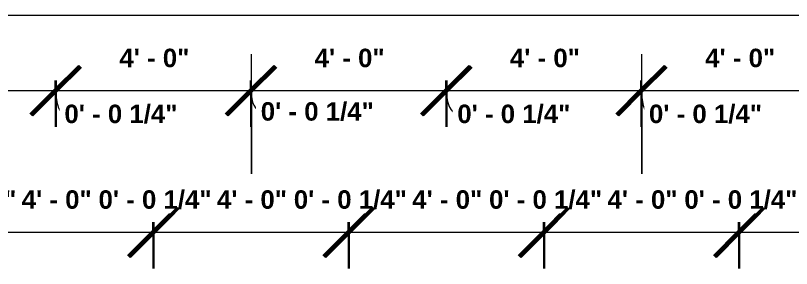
# Model space of a CAD drawing. Header units: inches. Extents: x 23906 to 26777, y -23220 to -20467.
# Drawn here: x 24306.3 to 24498.1, y -23014.7 to -22952.1 of the extents above; entities that cross this region are included whole.
import ezdxf

# ---------------------------------------------------------------- set-up
doc = ezdxf.new("R2010")
doc.units = ezdxf.units.IN
doc.header["$MEASUREMENT"] = 0
for name, color, linetype, lineweight in [('A-ANNO-DIMS', 211, 'Continuous', 9), ('A-ANNO-DIMS-96', 211, 'Continuous', 9), ('A-SITE-ROAD', 130, 'Continuous', 20), ('C-TOPO', 7, 'Continuous', 20)]:
    doc.layers.add(name, color=color, linetype=linetype, lineweight=lineweight)
doc.styles.add('Arial_B_1', font='arialbd.ttf', dxfattribs={"height": 4.566403})
doc.dimstyles.new('OD_Dimension_2_1', dxfattribs={"dimscale": 12, "dimtxt": 4.5, "dimasz": 1, "dimexe": 0.75, "dimexo": 0.5, "dimgap": 0.375, "dimtad": 1, "dimdec": 4, "dimrnd": 0.0625, "dimzin": 1, "dimdsep": 46, "dimlunit": 4, "dimtxsty": 'Arial_B_1', "dimblk1": 'OBLIQUE', "dimblk2": 'OBLIQUE', "dimsah": 1, "dimcen": 0.09, "dimdle": 0.75, "dimazin": 0, "dimtfac": 1, "dimtdec": 4, "dimtix": 1, "dimtmove": 1, "dimatfit": 3, "dimfxl": 1, "dimtvp": 1, "dimtfill": 1, "dimfrac": 2, "dimtolj": 1, "dimtzin": 0, "dimlwd": 13, "dimlwe": 13, "dimarcsym": 2})
doc.dimstyles.new('OD_Dimension_2_2', dxfattribs={"dimscale": 12, "dimtxt": 4.5, "dimasz": 1, "dimexe": 0.75, "dimexo": 0.5, "dimgap": 0.375, "dimtad": 1, "dimdec": 4, "dimrnd": 0.0625, "dimzin": 1, "dimdsep": 46, "dimlunit": 4, "dimtxsty": 'Arial_B_1', "dimblk1": 'OBLIQUE', "dimblk2": 'OBLIQUE', "dimsah": 1, "dimcen": 0.09, "dimdle": 0.75, "dimazin": 0, "dimtfac": 1, "dimtdec": 4, "dimtix": 1, "dimtmove": 0, "dimatfit": 3, "dimfxl": 1, "dimtvp": 1, "dimtfill": 1, "dimfrac": 2, "dimtolj": 1, "dimtzin": 0, "dimlwd": 13, "dimlwe": 13, "dimarcsym": 2})

# ---------------------------------------------------------------- blocks, each defined once
blk = doc.blocks.new('DIMBLOCK94-Enlarged First Floor Plan _East_')
at = {"layer": 'A-ANNO-DIMS-96', "lineweight": 13}
for p, q in [((24268.14, -22983.16), (24268.14, -22961.65)), ((24316.14, -22968.16), (24316.14, -22979.65)), ((24316.14, -22970.65), (24316.14, -22968.16)), ((24268.14, -22970.65), (24316.14, -22970.65)), ((24268.14, -22970.65), (24268.14, -22983.16))]:
    blk.add_line(p, q, dxfattribs=at)
at = {"layer": 'A-ANNO-DIMS-96', "lineweight": 50}
for p, q in [((24268.14, -22970.65), (24274.14, -22964.65)), ((24316.14, -22970.65), (24322.14, -22964.65)), ((24268.14, -22970.65), (24262.14, -22976.65)), ((24316.14, -22970.65), (24310.14, -22976.65))]:
    blk.add_line(p, q, dxfattribs=at)
at = {"layer": 'A-ANNO-DIMS-96', "color": 0, "lineweight": 13, "insert": (24283.75, -22960.29), "char_height": 4.566, "width": 20.1429, "attachment_point": 1, "line_spacing_factor": 0.938532, "style": 'Arial_B_1', "bg_fill": 3, "box_fill_scale": 1.25, "bg_fill_color": 0, "bg_fill_transparency": 0}
blk.add_mtext('4\' - 0"', dxfattribs=at)
blk = doc.blocks.new('_Oblique')
at = {"color": 0, "linetype": 'ByBlock', "lineweight": -2}
blk.add_line((-0.5, -0.5), (0.5, 0.5), dxfattribs=at)
blk = doc.blocks.new('DIMBLOCK95-Enlarged First Floor Plan _East_')
at = {"layer": 'A-ANNO-DIMS-96', "lineweight": 50}
for p, q in [((24316.14, -22970.65), (24322.14, -22964.65)), ((24316.39, -22970.65), (24322.39, -22964.65)), ((24316.14, -22970.65), (24310.14, -22976.65)), ((24316.39, -22970.65), (24310.39, -22976.65))]:
    blk.add_line(p, q, dxfattribs=at)
at = {"layer": 'A-ANNO-DIMS-96', "lineweight": 13}
for p, q in [((24316.14, -22968.16), (24316.14, -22979.65)), ((24316.14, -22970.65), (24316.14, -22968.16)), ((24316.39, -22968.16), (24316.39, -22979.65)), ((24316.39, -22970.65), (24316.39, -22968.16)), ((24316.14, -22970.65), (24316.39, -22970.65))]:
    blk.add_line(p, q, dxfattribs=at)
blk.add_ellipse((24318.42, -22970.65), major_axis=(0, 5.77), ratio=0.372848, start_param=1.570796, end_param=3.141593, dxfattribs=at)
at = {"layer": 'A-ANNO-DIMS-96', "color": 0, "lineweight": 13, "insert": (24318.42, -22974.13), "char_height": 4.5664, "width": 32.4857, "attachment_point": 1, "line_spacing_factor": 0.938532, "style": 'Arial_B_1', "bg_fill": 3, "box_fill_scale": 1.25, "bg_fill_color": 0, "bg_fill_transparency": 0}
blk.add_mtext('0\' - 0 1/4"', dxfattribs=at)
blk = doc.blocks.new('DIMBLOCK96-Enlarged First Floor Plan _East_')
at = {"layer": 'A-ANNO-DIMS-96', "lineweight": 50}
for p, q in [((24316.39, -22970.65), (24322.39, -22964.65)), ((24364.39, -22970.65), (24370.39, -22964.65)), ((24316.39, -22970.65), (24310.39, -22976.65)), ((24364.39, -22970.65), (24358.39, -22976.65))]:
    blk.add_line(p, q, dxfattribs=at)
at = {"layer": 'A-ANNO-DIMS-96', "lineweight": 13}
for p, q in [((24316.39, -22968.16), (24316.39, -22979.65)), ((24316.39, -22970.65), (24316.39, -22968.16)), ((24364.39, -22968.16), (24364.39, -22979.65)), ((24364.39, -22970.65), (24364.39, -22968.16)), ((24316.39, -22970.65), (24364.39, -22970.65))]:
    blk.add_line(p, q, dxfattribs=at)
at = {"layer": 'A-ANNO-DIMS-96', "color": 0, "lineweight": 13, "insert": (24332, -22960.29), "char_height": 4.566, "width": 20.1429, "attachment_point": 1, "line_spacing_factor": 0.938532, "style": 'Arial_B_1', "bg_fill": 3, "box_fill_scale": 1.25, "bg_fill_color": 0, "bg_fill_transparency": 0}
blk.add_mtext('4\' - 0"', dxfattribs=at)
blk = doc.blocks.new('DIMBLOCK97-Enlarged First Floor Plan _East_')
at = {"layer": 'A-ANNO-DIMS-96', "lineweight": 13}
for p, q in [((24364.64, -22991.26), (24364.64, -22961.65)), ((24364.39, -22968.16), (24364.39, -22979.65)), ((24364.39, -22970.65), (24364.39, -22968.16)), ((24364.39, -22970.65), (24364.64, -22970.65)), ((24364.64, -22970.65), (24364.64, -22991.26))]:
    blk.add_line(p, q, dxfattribs=at)
at = {"layer": 'A-ANNO-DIMS-96', "lineweight": 50}
for p, q in [((24364.39, -22970.65), (24370.39, -22964.65)), ((24364.64, -22970.65), (24370.64, -22964.65)), ((24364.39, -22970.65), (24358.39, -22976.65)), ((24364.64, -22970.65), (24358.64, -22976.65))]:
    blk.add_line(p, q, dxfattribs=at)
at = {"layer": 'A-ANNO-DIMS-96', "lineweight": 13}
blk.add_ellipse((24366.94, -22970.65), major_axis=(0, 5.15), ratio=0.469891, start_param=1.570796, end_param=3.141593, dxfattribs=at)
at = {"layer": 'A-ANNO-DIMS-96', "color": 0, "lineweight": 13, "insert": (24366.94, -22973.52), "char_height": 4.5664, "width": 32.4857, "attachment_point": 1, "line_spacing_factor": 0.938532, "style": 'Arial_B_1', "bg_fill": 3, "box_fill_scale": 1.25, "bg_fill_color": 0, "bg_fill_transparency": 0}
blk.add_mtext('0\' - 0 1/4"', dxfattribs=at)
blk = doc.blocks.new('DIMBLOCK98-Enlarged First Floor Plan _East_')
at = {"layer": 'A-ANNO-DIMS-96', "lineweight": 13}
for p, q in [((24364.64, -22991.26), (24364.64, -22961.65)), ((24412.64, -22968.16), (24412.64, -22979.65)), ((24412.64, -22970.65), (24412.64, -22968.16)), ((24364.64, -22970.65), (24412.64, -22970.65)), ((24364.64, -22970.65), (24364.64, -22991.26))]:
    blk.add_line(p, q, dxfattribs=at)
at = {"layer": 'A-ANNO-DIMS-96', "lineweight": 50}
for p, q in [((24364.64, -22970.65), (24370.64, -22964.65)), ((24412.64, -22970.65), (24418.64, -22964.65)), ((24364.64, -22970.65), (24358.64, -22976.65)), ((24412.64, -22970.65), (24406.64, -22976.65))]:
    blk.add_line(p, q, dxfattribs=at)
at = {"layer": 'A-ANNO-DIMS-96', "color": 0, "lineweight": 13, "insert": (24380.25, -22960.29), "char_height": 4.566, "width": 20.1429, "attachment_point": 1, "line_spacing_factor": 0.938532, "style": 'Arial_B_1', "bg_fill": 3, "box_fill_scale": 1.25, "bg_fill_color": 0, "bg_fill_transparency": 0}
blk.add_mtext('4\' - 0"', dxfattribs=at)
blk = doc.blocks.new('DIMBLOCK99-Enlarged First Floor Plan _East_')
at = {"layer": 'A-ANNO-DIMS-96', "lineweight": 50}
for p, q in [((24412.64, -22970.65), (24418.64, -22964.65)), ((24412.89, -22970.65), (24418.89, -22964.65)), ((24412.64, -22970.65), (24406.64, -22976.65)), ((24412.89, -22970.65), (24406.89, -22976.65))]:
    blk.add_line(p, q, dxfattribs=at)
at = {"layer": 'A-ANNO-DIMS-96', "lineweight": 13}
for p, q in [((24412.64, -22968.16), (24412.64, -22979.65)), ((24412.64, -22970.65), (24412.64, -22968.16)), ((24412.89, -22968.16), (24412.89, -22979.65)), ((24412.89, -22970.65), (24412.89, -22968.16)), ((24412.64, -22970.65), (24412.89, -22970.65))]:
    blk.add_line(p, q, dxfattribs=at)
blk.add_ellipse((24415.5, -22970.65), major_axis=(0, 5.77), ratio=0.474416, start_param=1.570796, end_param=3.141593, dxfattribs=at)
at = {"layer": 'A-ANNO-DIMS-96', "color": 0, "lineweight": 13, "insert": (24415.5, -22974.13), "char_height": 4.5664, "width": 32.4857, "attachment_point": 1, "line_spacing_factor": 0.938532, "style": 'Arial_B_1', "bg_fill": 3, "box_fill_scale": 1.25, "bg_fill_color": 0, "bg_fill_transparency": 0}
blk.add_mtext('0\' - 0 1/4"', dxfattribs=at)
blk = doc.blocks.new('DIMBLOCK100-Enlarged First Floor Plan _East_')
at = {"layer": 'A-ANNO-DIMS-96', "lineweight": 50}
for p, q in [((24412.89, -22970.65), (24418.89, -22964.65)), ((24460.89, -22970.65), (24466.89, -22964.65)), ((24412.89, -22970.65), (24406.89, -22976.65)), ((24460.89, -22970.65), (24454.89, -22976.65))]:
    blk.add_line(p, q, dxfattribs=at)
at = {"layer": 'A-ANNO-DIMS-96', "lineweight": 13}
for p, q in [((24412.89, -22968.16), (24412.89, -22979.65)), ((24412.89, -22970.65), (24412.89, -22968.16)), ((24460.89, -22968.16), (24460.89, -22979.65)), ((24460.89, -22970.65), (24460.89, -22968.16)), ((24412.89, -22970.65), (24460.89, -22970.65))]:
    blk.add_line(p, q, dxfattribs=at)
at = {"layer": 'A-ANNO-DIMS-96', "color": 0, "lineweight": 13, "insert": (24428.5, -22960.29), "char_height": 4.566, "width": 20.1429, "attachment_point": 1, "line_spacing_factor": 0.938532, "style": 'Arial_B_1', "bg_fill": 3, "box_fill_scale": 1.25, "bg_fill_color": 0, "bg_fill_transparency": 0}
blk.add_mtext('4\' - 0"', dxfattribs=at)
blk = doc.blocks.new('DIMBLOCK101-Enlarged First Floor Plan _East_')
at = {"layer": 'A-ANNO-DIMS-96', "lineweight": 13}
for p, q in [((24461.14, -22991.26), (24461.14, -22961.65)), ((24460.89, -22968.16), (24460.89, -22979.65)), ((24460.89, -22970.65), (24460.89, -22968.16)), ((24460.89, -22970.65), (24461.14, -22970.65)), ((24461.14, -22970.65), (24461.14, -22991.26))]:
    blk.add_line(p, q, dxfattribs=at)
at = {"layer": 'A-ANNO-DIMS-96', "lineweight": 50}
for p, q in [((24460.89, -22970.65), (24466.89, -22964.65)), ((24461.14, -22970.65), (24467.14, -22964.65)), ((24460.89, -22970.65), (24454.89, -22976.65)), ((24461.14, -22970.65), (24455.14, -22976.65))]:
    blk.add_line(p, q, dxfattribs=at)
at = {"layer": 'A-ANNO-DIMS-96', "lineweight": 13}
blk.add_ellipse((24462.86, -22970.65), major_axis=(0, 5.77), ratio=0.319687, start_param=1.570796, end_param=3.141593, dxfattribs=at)
at = {"layer": 'A-ANNO-DIMS-96', "color": 0, "lineweight": 13, "insert": (24462.86, -22974.13), "char_height": 4.5664, "width": 32.4857, "attachment_point": 1, "line_spacing_factor": 0.938532, "style": 'Arial_B_1', "bg_fill": 3, "box_fill_scale": 1.25, "bg_fill_color": 0, "bg_fill_transparency": 0}
blk.add_mtext('0\' - 0 1/4"', dxfattribs=at)
blk = doc.blocks.new('DIMBLOCK102-Enlarged First Floor Plan _East_')
at = {"layer": 'A-ANNO-DIMS-96', "lineweight": 13}
for p, q in [((24461.14, -22991.26), (24461.14, -22961.65)), ((24509.14, -22968.16), (24509.14, -22979.65)), ((24509.14, -22970.65), (24509.14, -22968.16)), ((24461.14, -22970.65), (24509.14, -22970.65)), ((24461.14, -22970.65), (24461.14, -22991.26))]:
    blk.add_line(p, q, dxfattribs=at)
at = {"layer": 'A-ANNO-DIMS-96', "lineweight": 50}
for p, q in [((24461.14, -22970.65), (24467.14, -22964.65)), ((24509.14, -22970.65), (24515.14, -22964.65)), ((24461.14, -22970.65), (24455.14, -22976.65)), ((24509.14, -22970.65), (24503.14, -22976.65))]:
    blk.add_line(p, q, dxfattribs=at)
at = {"layer": 'A-ANNO-DIMS-96', "color": 0, "lineweight": 13, "insert": (24476.75, -22960.29), "char_height": 4.566, "width": 20.1429, "attachment_point": 1, "line_spacing_factor": 0.938532, "style": 'Arial_B_1', "bg_fill": 3, "box_fill_scale": 1.25, "bg_fill_color": 0, "bg_fill_transparency": 0}
blk.add_mtext('4\' - 0"', dxfattribs=at)
blk = doc.blocks.new('DIMBLOCK191-Enlarged First Floor Plan _East_')
at = {"layer": 'A-ANNO-DIMS-96', "lineweight": 50}
for p, q in [((24292.02, -23005.69), (24298.02, -22999.69)), ((24292.27, -23005.69), (24298.27, -22999.69)), ((24292.02, -23005.69), (24286.02, -23011.69)), ((24292.27, -23005.69), (24286.27, -23011.69))]:
    blk.add_line(p, q, dxfattribs=at)
at = {"layer": 'A-ANNO-DIMS-96', "lineweight": 13}
for p, q in [((24292.02, -23003.2), (24292.02, -23014.69)), ((24292.02, -23005.69), (24292.02, -23003.2)), ((24292.27, -23003.2), (24292.27, -23014.69)), ((24292.27, -23005.69), (24292.27, -23003.2)), ((24292.02, -23005.69), (24292.27, -23005.69))]:
    blk.add_line(p, q, dxfattribs=at)
at = {"layer": 'A-ANNO-DIMS-96', "color": 0, "lineweight": 13, "insert": (24278.6, -22995.33), "char_height": 4.5664, "width": 32.4857, "attachment_point": 1, "line_spacing_factor": 0.938532, "style": 'Arial_B_1', "bg_fill": 3, "box_fill_scale": 1.25, "bg_fill_color": 0, "bg_fill_transparency": 0}
blk.add_mtext('0\' - 0 1/4"', dxfattribs=at)
blk = doc.blocks.new('DIMBLOCK192-Enlarged First Floor Plan _East_')
at = {"layer": 'A-ANNO-DIMS-96', "lineweight": 50}
for p, q in [((24292.27, -23005.69), (24298.27, -22999.69)), ((24340.27, -23005.69), (24346.27, -22999.69)), ((24292.27, -23005.69), (24286.27, -23011.69)), ((24340.27, -23005.69), (24334.27, -23011.69))]:
    blk.add_line(p, q, dxfattribs=at)
at = {"layer": 'A-ANNO-DIMS-96', "lineweight": 13}
for p, q in [((24292.27, -23003.2), (24292.27, -23014.69)), ((24292.27, -23005.69), (24292.27, -23003.2)), ((24340.27, -23003.2), (24340.27, -23014.69)), ((24340.27, -23005.69), (24340.27, -23003.2)), ((24292.27, -23005.69), (24340.27, -23005.69))]:
    blk.add_line(p, q, dxfattribs=at)
at = {"layer": 'A-ANNO-DIMS-96', "color": 0, "lineweight": 13, "insert": (24307.87, -22995.33), "char_height": 4.566, "width": 20.1429, "attachment_point": 1, "line_spacing_factor": 0.938532, "style": 'Arial_B_1', "bg_fill": 3, "box_fill_scale": 1.25, "bg_fill_color": 0, "bg_fill_transparency": 0}
blk.add_mtext('4\' - 0"', dxfattribs=at)
blk = doc.blocks.new('DIMBLOCK193-Enlarged First Floor Plan _East_')
at = {"layer": 'A-ANNO-DIMS-96', "lineweight": 50}
for p, q in [((24340.27, -23005.69), (24346.27, -22999.69)), ((24340.52, -23005.69), (24346.52, -22999.69)), ((24340.27, -23005.69), (24334.27, -23011.69)), ((24340.52, -23005.69), (24334.52, -23011.69))]:
    blk.add_line(p, q, dxfattribs=at)
at = {"layer": 'A-ANNO-DIMS-96', "lineweight": 13}
for p, q in [((24340.27, -23003.2), (24340.27, -23014.69)), ((24340.27, -23005.69), (24340.27, -23003.2)), ((24340.52, -23003.2), (24340.52, -23014.69)), ((24340.52, -23005.69), (24340.52, -23003.2)), ((24340.27, -23005.69), (24340.52, -23005.69))]:
    blk.add_line(p, q, dxfattribs=at)
at = {"layer": 'A-ANNO-DIMS-96', "color": 0, "lineweight": 13, "insert": (24326.85, -22995.33), "char_height": 4.5664, "width": 32.4857, "attachment_point": 1, "line_spacing_factor": 0.938532, "style": 'Arial_B_1', "bg_fill": 3, "box_fill_scale": 1.25, "bg_fill_color": 0, "bg_fill_transparency": 0}
blk.add_mtext('0\' - 0 1/4"', dxfattribs=at)
blk = doc.blocks.new('DIMBLOCK194-Enlarged First Floor Plan _East_')
at = {"layer": 'A-ANNO-DIMS-96', "lineweight": 50}
for p, q in [((24340.52, -23005.69), (24346.52, -22999.69)), ((24388.52, -23005.69), (24394.52, -22999.69)), ((24340.52, -23005.69), (24334.52, -23011.69)), ((24388.52, -23005.69), (24382.52, -23011.69))]:
    blk.add_line(p, q, dxfattribs=at)
at = {"layer": 'A-ANNO-DIMS-96', "lineweight": 13}
for p, q in [((24340.52, -23003.2), (24340.52, -23014.69)), ((24340.52, -23005.69), (24340.52, -23003.2)), ((24388.52, -23003.2), (24388.52, -23014.69)), ((24388.52, -23005.69), (24388.52, -23003.2)), ((24340.52, -23005.69), (24388.52, -23005.69))]:
    blk.add_line(p, q, dxfattribs=at)
at = {"layer": 'A-ANNO-DIMS-96', "color": 0, "lineweight": 13, "insert": (24356.12, -22995.33), "char_height": 4.566, "width": 20.1429, "attachment_point": 1, "line_spacing_factor": 0.938532, "style": 'Arial_B_1', "bg_fill": 3, "box_fill_scale": 1.25, "bg_fill_color": 0, "bg_fill_transparency": 0}
blk.add_mtext('4\' - 0"', dxfattribs=at)
blk = doc.blocks.new('DIMBLOCK195-Enlarged First Floor Plan _East_')
at = {"layer": 'A-ANNO-DIMS-96', "lineweight": 50}
for p, q in [((24388.52, -23005.69), (24394.52, -22999.69)), ((24388.77, -23005.69), (24394.77, -22999.69)), ((24388.52, -23005.69), (24382.52, -23011.69)), ((24388.77, -23005.69), (24382.77, -23011.69))]:
    blk.add_line(p, q, dxfattribs=at)
at = {"layer": 'A-ANNO-DIMS-96', "lineweight": 13}
for p, q in [((24388.52, -23003.2), (24388.52, -23014.69)), ((24388.52, -23005.69), (24388.52, -23003.2)), ((24388.77, -23003.2), (24388.77, -23014.69)), ((24388.77, -23005.69), (24388.77, -23003.2)), ((24388.52, -23005.69), (24388.77, -23005.69))]:
    blk.add_line(p, q, dxfattribs=at)
at = {"layer": 'A-ANNO-DIMS-96', "color": 0, "lineweight": 13, "insert": (24375.1, -22995.33), "char_height": 4.5664, "width": 32.4857, "attachment_point": 1, "line_spacing_factor": 0.938532, "style": 'Arial_B_1', "bg_fill": 3, "box_fill_scale": 1.25, "bg_fill_color": 0, "bg_fill_transparency": 0}
blk.add_mtext('0\' - 0 1/4"', dxfattribs=at)
blk = doc.blocks.new('DIMBLOCK196-Enlarged First Floor Plan _East_')
at = {"layer": 'A-ANNO-DIMS-96', "lineweight": 50}
for p, q in [((24388.77, -23005.69), (24394.77, -22999.69)), ((24436.77, -23005.69), (24442.77, -22999.69)), ((24388.77, -23005.69), (24382.77, -23011.69)), ((24436.77, -23005.69), (24430.77, -23011.69))]:
    blk.add_line(p, q, dxfattribs=at)
at = {"layer": 'A-ANNO-DIMS-96', "lineweight": 13}
for p, q in [((24388.77, -23003.2), (24388.77, -23014.69)), ((24388.77, -23005.69), (24388.77, -23003.2)), ((24436.77, -23003.2), (24436.77, -23014.69)), ((24436.77, -23005.69), (24436.77, -23003.2)), ((24388.77, -23005.69), (24436.77, -23005.69))]:
    blk.add_line(p, q, dxfattribs=at)
at = {"layer": 'A-ANNO-DIMS-96', "color": 0, "lineweight": 13, "insert": (24404.37, -22995.33), "char_height": 4.566, "width": 20.1429, "attachment_point": 1, "line_spacing_factor": 0.938532, "style": 'Arial_B_1', "bg_fill": 3, "box_fill_scale": 1.25, "bg_fill_color": 0, "bg_fill_transparency": 0}
blk.add_mtext('4\' - 0"', dxfattribs=at)
blk = doc.blocks.new('DIMBLOCK197-Enlarged First Floor Plan _East_')
at = {"layer": 'A-ANNO-DIMS-96', "lineweight": 50}
for p, q in [((24436.77, -23005.69), (24442.77, -22999.69)), ((24437.02, -23005.69), (24443.02, -22999.69)), ((24436.77, -23005.69), (24430.77, -23011.69)), ((24437.02, -23005.69), (24431.02, -23011.69))]:
    blk.add_line(p, q, dxfattribs=at)
at = {"layer": 'A-ANNO-DIMS-96', "lineweight": 13}
for p, q in [((24436.77, -23003.2), (24436.77, -23014.69)), ((24436.77, -23005.69), (24436.77, -23003.2)), ((24437.02, -23003.2), (24437.02, -23014.69)), ((24437.02, -23005.69), (24437.02, -23003.2)), ((24436.77, -23005.69), (24437.02, -23005.69))]:
    blk.add_line(p, q, dxfattribs=at)
at = {"layer": 'A-ANNO-DIMS-96', "color": 0, "lineweight": 13, "insert": (24423.35, -22995.33), "char_height": 4.5664, "width": 32.4857, "attachment_point": 1, "line_spacing_factor": 0.938532, "style": 'Arial_B_1', "bg_fill": 3, "box_fill_scale": 1.25, "bg_fill_color": 0, "bg_fill_transparency": 0}
blk.add_mtext('0\' - 0 1/4"', dxfattribs=at)
blk = doc.blocks.new('DIMBLOCK198-Enlarged First Floor Plan _East_')
at = {"layer": 'A-ANNO-DIMS-96', "lineweight": 50}
for p, q in [((24437.02, -23005.69), (24443.02, -22999.69)), ((24485.02, -23005.69), (24491.02, -22999.69)), ((24437.02, -23005.69), (24431.02, -23011.69)), ((24485.02, -23005.69), (24479.02, -23011.69))]:
    blk.add_line(p, q, dxfattribs=at)
at = {"layer": 'A-ANNO-DIMS-96', "lineweight": 13}
for p, q in [((24437.02, -23003.2), (24437.02, -23014.69)), ((24437.02, -23005.69), (24437.02, -23003.2)), ((24485.02, -23003.2), (24485.02, -23014.69)), ((24485.02, -23005.69), (24485.02, -23003.2)), ((24437.02, -23005.69), (24485.02, -23005.69))]:
    blk.add_line(p, q, dxfattribs=at)
at = {"layer": 'A-ANNO-DIMS-96', "color": 0, "lineweight": 13, "insert": (24452.62, -22995.33), "char_height": 4.566, "width": 20.1429, "attachment_point": 1, "line_spacing_factor": 0.938532, "style": 'Arial_B_1', "bg_fill": 3, "box_fill_scale": 1.25, "bg_fill_color": 0, "bg_fill_transparency": 0}
blk.add_mtext('4\' - 0"', dxfattribs=at)
blk = doc.blocks.new('DIMBLOCK199-Enlarged First Floor Plan _East_')
at = {"layer": 'A-ANNO-DIMS-96', "lineweight": 50}
for p, q in [((24485.02, -23005.69), (24491.02, -22999.69)), ((24485.27, -23005.69), (24491.27, -22999.69)), ((24485.02, -23005.69), (24479.02, -23011.69)), ((24485.27, -23005.69), (24479.27, -23011.69))]:
    blk.add_line(p, q, dxfattribs=at)
at = {"layer": 'A-ANNO-DIMS-96', "lineweight": 13}
for p, q in [((24485.02, -23003.2), (24485.02, -23014.69)), ((24485.02, -23005.69), (24485.02, -23003.2)), ((24485.27, -23003.2), (24485.27, -23014.69)), ((24485.27, -23005.69), (24485.27, -23003.2)), ((24485.02, -23005.69), (24485.27, -23005.69))]:
    blk.add_line(p, q, dxfattribs=at)
at = {"layer": 'A-ANNO-DIMS-96', "color": 0, "lineweight": 13, "insert": (24471.6, -22995.33), "char_height": 4.5664, "width": 32.4857, "attachment_point": 1, "line_spacing_factor": 0.938532, "style": 'Arial_B_1', "bg_fill": 3, "box_fill_scale": 1.25, "bg_fill_color": 0, "bg_fill_transparency": 0}
blk.add_mtext('0\' - 0 1/4"', dxfattribs=at)
blk = doc.blocks.new('DIMBLOCK200-Enlarged First Floor Plan _East_')
at = {"layer": 'A-ANNO-DIMS-96', "lineweight": 50}
for p, q in [((24485.27, -23005.69), (24491.27, -22999.69)), ((24533.27, -23005.69), (24539.27, -22999.69)), ((24485.27, -23005.69), (24479.27, -23011.69)), ((24533.27, -23005.69), (24527.27, -23011.69))]:
    blk.add_line(p, q, dxfattribs=at)
at = {"layer": 'A-ANNO-DIMS-96', "lineweight": 13}
for p, q in [((24485.27, -23003.2), (24485.27, -23014.69)), ((24485.27, -23005.69), (24485.27, -23003.2)), ((24533.27, -23003.2), (24533.27, -23014.69)), ((24533.27, -23005.69), (24533.27, -23003.2)), ((24485.27, -23005.69), (24533.27, -23005.69))]:
    blk.add_line(p, q, dxfattribs=at)
at = {"layer": 'A-ANNO-DIMS-96', "color": 0, "lineweight": 13, "insert": (24500.87, -22995.33), "char_height": 4.566, "width": 20.1429, "attachment_point": 1, "line_spacing_factor": 0.938532, "style": 'Arial_B_1', "bg_fill": 3, "box_fill_scale": 1.25, "bg_fill_color": 0, "bg_fill_transparency": 0}
blk.add_mtext('4\' - 0"', dxfattribs=at)

msp = doc.modelspace()

# ---------------------------------------------------------------- linework, layer by layer
at = {"layer": 'A-SITE-ROAD', "color": 43, "lineweight": 13}
msp.add_line((26158.89344, -22952.06748), (24207.10448, -22952.06748), dxfattribs=at)
at = {"layer": 'C-TOPO', "color": 43, "lineweight": 13}
for p in [(26363.89648, -22952.06689), (26284.88965, -22952.06689)]:
    msp.add_line(p, (24207.10448, -22952.06689), dxfattribs=at)

# ---------------------------------------------------------------- dimensions: what is measured, and where the dimension line sits
at = {"layer": 'A-ANNO-DIMS', "lineweight": 13}
for base, p1, p2, override, picture, middle in [((24316.14023, -22970.64582), (24268.14023, -22977.16403), (24316.14023, -22962.16053), {"dimpost": '<>', "dimfxl": 50.290208}, 'DIMBLOCK94-Enlarged First Floor Plan _East_', (24292.14023, -22963.81433)), ((24292.26523, -23005.68557), (24292.01523, -22997.20029), (24292.26523, -22997.20029), {"dimpost": '<>', "dimfxl": 0.25}, 'DIMBLOCK191-Enlarged First Floor Plan _East_', (24292.14023, -22998.8245))]:
    dim = msp.add_linear_dim(base=base, p1=p1, p2=p2, dimstyle='OD_Dimension_2_2', override=override, dxfattribs=at)
    dim.commit()
    dim.dimension.update_dxf_attribs({"geometry": picture, "text_midpoint": middle})

# ---------------------------------------------------------------- next in the draw order: dimensions: what is measured, and where the dimension line sits
dim = msp.add_linear_dim(base=(24316.39023, -22970.64582), p1=(24316.14023, -22962.16053), p2=(24316.39023, -22962.16053), dimstyle='OD_Dimension_2_1', override={"dimpost": '<>', "dimfxl": 0.25}, dxfattribs=at)
dim.commit()
dim.dimension.update_dxf_attribs({"geometry": 'DIMBLOCK95-Enlarged First Floor Plan _East_', "text_midpoint": (24334.65821, -22977.17616), "dimtype": 160})
dim = msp.add_linear_dim(base=(24340.26523, -23005.68557), p1=(24292.26523, -22997.20029), p2=(24340.26523, -22997.20029), dimstyle='OD_Dimension_2_2', override={"dimpost": '<>', "dimfxl": 48}, dxfattribs=at)
dim.commit()
dim.dimension.update_dxf_attribs({"geometry": 'DIMBLOCK192-Enlarged First Floor Plan _East_', "text_midpoint": (24316.26523, -22998.85409)})

# ---------------------------------------------------------------- next in the draw order: dimensions: what is measured, and where the dimension line sits
for base, p1, p2, override, picture, middle in [((24364.39023, -22970.64582), (24316.39023, -22962.16053), (24364.39023, -22962.16053), {"dimpost": '<>', "dimfxl": 48}, 'DIMBLOCK96-Enlarged First Floor Plan _East_', (24340.39023, -22963.81433)), ((24340.51523, -23005.68557), (24340.26523, -22997.20029), (24340.51523, -22997.20029), {"dimpost": '<>', "dimfxl": 0.25}, 'DIMBLOCK193-Enlarged First Floor Plan _East_', (24340.39023, -22998.8245))]:
    dim = msp.add_linear_dim(base=base, p1=p1, p2=p2, dimstyle='OD_Dimension_2_2', override=override, dxfattribs=at)
    dim.commit()
    dim.dimension.update_dxf_attribs({"geometry": picture, "text_midpoint": middle})

# ---------------------------------------------------------------- next in the draw order: dimensions: what is measured, and where the dimension line sits
dim = msp.add_linear_dim(base=(24364.64023, -22970.64582), p1=(24364.39023, -22962.16053), p2=(24364.64023, -22985.26325), dimstyle='OD_Dimension_2_1', override={"dimpost": '<>', "dimfxl": 23.104064}, dxfattribs=at)
dim.commit()
dim.dimension.update_dxf_attribs({"geometry": 'DIMBLOCK97-Enlarged First Floor Plan _East_', "text_midpoint": (24383.17996, -22976.56353), "dimtype": 160})
dim = msp.add_linear_dim(base=(24388.51523, -23005.68557), p1=(24340.51523, -22997.20029), p2=(24388.51523, -22997.20029), dimstyle='OD_Dimension_2_2', override={"dimpost": '<>', "dimfxl": 48}, dxfattribs=at)
dim.commit()
dim.dimension.update_dxf_attribs({"geometry": 'DIMBLOCK194-Enlarged First Floor Plan _East_', "text_midpoint": (24364.51523, -22998.85409)})

# ---------------------------------------------------------------- next in the draw order: dimensions: what is measured, and where the dimension line sits
for base, p1, p2, override, picture, middle in [((24412.64023, -22970.64582), (24364.64023, -22985.26325), (24412.64023, -22962.16053), {"dimpost": '<>', "dimfxl": 53.270398}, 'DIMBLOCK98-Enlarged First Floor Plan _East_', (24388.64023, -22963.81433)), ((24388.76523, -23005.68557), (24388.51523, -22997.20029), (24388.76523, -22997.20029), {"dimpost": '<>', "dimfxl": 0.25}, 'DIMBLOCK195-Enlarged First Floor Plan _East_', (24388.64023, -22998.8245))]:
    dim = msp.add_linear_dim(base=base, p1=p1, p2=p2, dimstyle='OD_Dimension_2_2', override=override, dxfattribs=at)
    dim.commit()
    dim.dimension.update_dxf_attribs({"geometry": picture, "text_midpoint": middle})

# ---------------------------------------------------------------- next in the draw order: dimensions: what is measured, and where the dimension line sits
dim = msp.add_linear_dim(base=(24412.89023, -22970.64582), p1=(24412.64023, -22962.16053), p2=(24412.89023, -22962.16053), dimstyle='OD_Dimension_2_1', override={"dimpost": '<>', "dimfxl": 0.25}, dxfattribs=at)
dim.commit()
dim.dimension.update_dxf_attribs({"geometry": 'DIMBLOCK99-Enlarged First Floor Plan _East_', "text_midpoint": (24431.74393, -22977.17616), "dimtype": 160})
dim = msp.add_linear_dim(base=(24436.76523, -23005.68557), p1=(24388.76523, -22997.20029), p2=(24436.76523, -22997.20029), dimstyle='OD_Dimension_2_2', override={"dimpost": '<>', "dimfxl": 48}, dxfattribs=at)
dim.commit()
dim.dimension.update_dxf_attribs({"geometry": 'DIMBLOCK196-Enlarged First Floor Plan _East_', "text_midpoint": (24412.76523, -22998.85409)})

# ---------------------------------------------------------------- next in the draw order: dimensions: what is measured, and where the dimension line sits
for base, p1, p2, override, picture, middle in [((24460.89023, -22970.64582), (24412.89023, -22962.16053), (24460.89023, -22962.16053), {"dimpost": '<>', "dimfxl": 48}, 'DIMBLOCK100-Enlarged First Floor Plan _East_', (24436.89023, -22963.81433)), ((24437.01523, -23005.68557), (24436.76523, -22997.20029), (24437.01523, -22997.20029), {"dimpost": '<>', "dimfxl": 0.25}, 'DIMBLOCK197-Enlarged First Floor Plan _East_', (24436.89023, -22998.8245))]:
    dim = msp.add_linear_dim(base=base, p1=p1, p2=p2, dimstyle='OD_Dimension_2_2', override=override, dxfattribs=at)
    dim.commit()
    dim.dimension.update_dxf_attribs({"geometry": picture, "text_midpoint": middle})

# ---------------------------------------------------------------- next in the draw order: dimensions: what is measured, and where the dimension line sits
dim = msp.add_linear_dim(base=(24461.14023, -22970.64582), p1=(24460.89023, -22962.16053), p2=(24461.14023, -22985.26325), dimstyle='OD_Dimension_2_1', override={"dimpost": '<>', "dimfxl": 23.104064}, dxfattribs=at)
dim.commit()
dim.dimension.update_dxf_attribs({"geometry": 'DIMBLOCK101-Enlarged First Floor Plan _East_', "text_midpoint": (24479.10164, -22977.17616), "dimtype": 160})
dim = msp.add_linear_dim(base=(24485.01523, -23005.68557), p1=(24437.01523, -22997.20029), p2=(24485.01523, -22997.20029), dimstyle='OD_Dimension_2_2', override={"dimpost": '<>', "dimfxl": 48}, dxfattribs=at)
dim.commit()
dim.dimension.update_dxf_attribs({"geometry": 'DIMBLOCK198-Enlarged First Floor Plan _East_', "text_midpoint": (24461.01523, -22998.85409)})

# ---------------------------------------------------------------- next in the draw order: dimensions: what is measured, and where the dimension line sits
for base, p1, p2, override, picture, middle in [((24509.14023, -22970.64582), (24461.14023, -22985.26325), (24509.14023, -22962.16053), {"dimpost": '<>', "dimfxl": 53.270398}, 'DIMBLOCK102-Enlarged First Floor Plan _East_', (24485.14023, -22963.81433)), ((24485.26523, -23005.68557), (24485.01523, -22997.20029), (24485.26523, -22997.20029), {"dimpost": '<>', "dimfxl": 0.25}, 'DIMBLOCK199-Enlarged First Floor Plan _East_', (24485.14023, -22998.8245))]:
    dim = msp.add_linear_dim(base=base, p1=p1, p2=p2, dimstyle='OD_Dimension_2_2', override=override, dxfattribs=at)
    dim.commit()
    dim.dimension.update_dxf_attribs({"geometry": picture, "text_midpoint": middle})

# ---------------------------------------------------------------- next in the draw order: dimensions: what is measured, and where the dimension line sits
dim = msp.add_linear_dim(base=(24533.26523, -23005.68557), p1=(24485.26523, -22997.20029), p2=(24533.26523, -22997.20029), dimstyle='OD_Dimension_2_2', override={"dimpost": '<>', "dimfxl": 48}, dxfattribs=at)
dim.commit()
dim.dimension.update_dxf_attribs({"geometry": 'DIMBLOCK200-Enlarged First Floor Plan _East_', "text_midpoint": (24509.26523, -22998.85409)})

doc.saveas('drawing.dxf')
